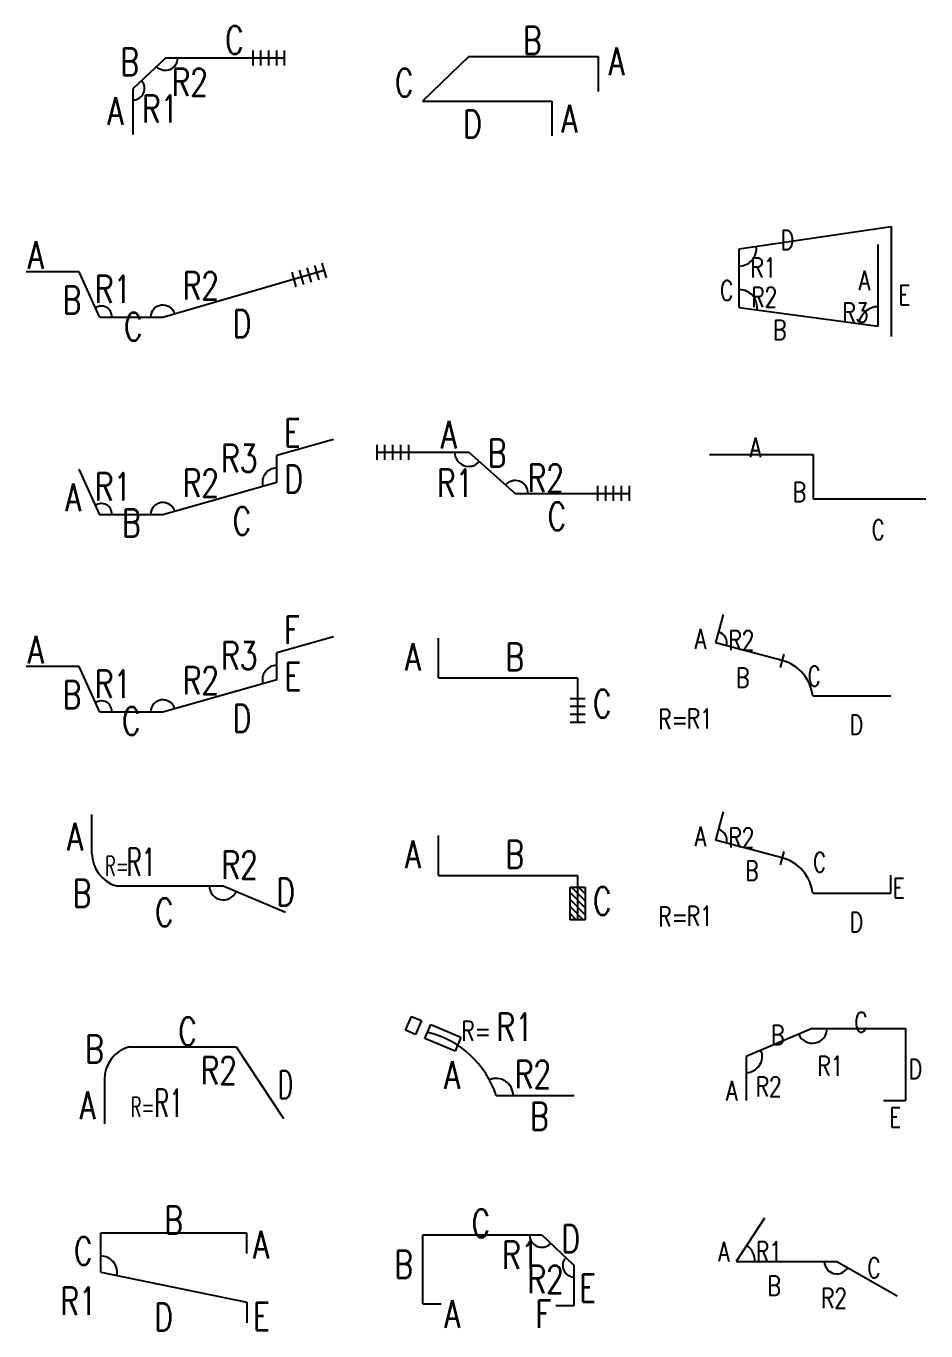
# Model space of a CAD drawing. Header units: millimetres. Extents: x -0.4 to 11.6, y -0.2 to 49.8.
# Drawn here: x 3.603 to 5.881, y 40.334 to 43.64 of the extents above; entities that cross this region are included whole.
import ezdxf
from ezdxf.enums import TextEntityAlignment as Align

# ---------------------------------------------------------------- set-up
doc = ezdxf.new("R2010")
doc.units = ezdxf.units.MM
for name, color, linetype in [('DIM', 7, 'Continuous'), ('SHOP', 2, 'Continuous'), ('TEXTSHOP', 3, 'Continuous')]:
    doc.layers.add(name, color=color, linetype=linetype)
doc.styles.add('ROMANS', font='romans.shx', dxfattribs={"width": 0.75, "bigfont": 'whgtxt.shx'})

# ---------------------------------------------------------------- blocks, each defined once
blk = doc.blocks.new('SSBAR_SHP_582')
at = {"color": 40}
for p, q in [((-0.2078, -0.0165), (-0.2078, 0.0827)), ((-0.2078, 0.0827), (0.1614, 0.0827)), ((0.1614, 0.0827), (0.1614, 0.0303)), ((-0.2078, -0.0165), (0.1619, -0.0931)), ((0.1619, -0.0931), (0.1619, -0.1448))]:
    blk.add_line(p, q, dxfattribs=at)
blk.add_arc((-0.208, -0.0172), 0.0415, 351.8784, 89.5947, dxfattribs=at)
at = {"layer": 'TEXTSHOP', "color": 4, "style": 'ROMANS', "width": 0.75}
for tag, p in [('B', (-0.0238, 0.0802)), ('D', (-0.0491, -0.1656))]:
    blk.add_attdef(tag, text='', height=0.07, dxfattribs=at).set_placement(p, align=Align.CENTER)
for tag, p in [('C', (-0.229, 0.0019)), ('R1', (-0.2184, -0.125))]:
    blk.add_attdef(tag, text='', height=0.07, dxfattribs=at).set_placement(p, align=Align.RIGHT)
for tag, p in [('A', (0.1774, 0.0182)), ('E', (0.1774, -0.1637))]:
    blk.add_attdef(tag, p, '', height=0.07, dxfattribs=at)
blk = doc.blocks.new('SSBAR_SHP_583')
at = {"color": 40}
blk.add_line((0.1349, 0.054), (0.2543, -0.1277), dxfattribs=at)
blk.add_arc((-0.1129, -0.0286), 0.0858, 105.7649, 180, dxfattribs=at)
at = {"layer": 'SHOP', "color": 40}
blk.add_line((-0.1362, 0.054), (0.1349, 0.054), dxfattribs=at)
at = {"layer": 'SHOP', "color": 2}
blk.add_line((-0.1986, -0.0286), (-0.1986, -0.1411), dxfattribs=at)
at = {"layer": 'TEXTSHOP', "color": 3, "style": 'ROMANS', "width": 0.6}
blk.add_text('R=', height=0.05, dxfattribs=at).set_placement((-0.1021, -0.1232), align=Align.CENTER)
at = {"layer": 'TEXTSHOP', "color": 4, "style": 'ROMANS', "width": 0.75}
blk.add_attdef('C', text='', height=0.07, dxfattribs=at).set_placement((0.0118, 0.0581), align=Align.CENTER)
for tag, p in [('B', (-0.2006, 0.0132)), ('R2', (0.1367, -0.0409)), ('A', (-0.2213, -0.1294))]:
    blk.add_attdef(tag, text='', height=0.07, dxfattribs=at).set_placement(p, align=Align.RIGHT)
at = {"layer": 'TEXTSHOP', "color": 4, "style": 'ROMANS', "width": 0.6}
for tag, p in [('D', (0.2411, -0.0765)), ('R1', (-0.0728, -0.1232))]:
    blk.add_attdef(tag, p, '', height=0.07, dxfattribs=at)
blk = doc.blocks.new('SSBAR_SHP_584')
at = {"color": 40}
blk.add_line((0.1023, -0.0385), (0.2596, -0.1049), dxfattribs=at)
for centre, radius, end in [((-0.1447, 0.0441), 0.0858, 254.2351), ((0.1023, -0.0385), 0.0353, 335.5723)]:
    blk.add_arc(centre, radius, 180, end, dxfattribs=at)
at = {"layer": 'SHOP', "color": 2}
blk.add_line((-0.2304, 0.0441), (-0.2304, 0.1426), dxfattribs=at)
at = {"layer": 'SHOP', "color": 40}
blk.add_line((-0.168, -0.0385), (0.1023, -0.0385), dxfattribs=at)
at = {"layer": 'TEXTSHOP', "color": 3, "style": 'ROMANS', "width": 0.6}
blk.add_text('R=', height=0.05, dxfattribs=at).set_placement((-0.1671, -0.0129), align=Align.CENTER)
at = {"layer": 'TEXTSHOP', "color": 4, "style": 'ROMANS', "width": 0.75}
for tag, p in [('A', (-0.2531, 0.0511)), ('B', (-0.2324, -0.092))]:
    blk.add_attdef(tag, text='', height=0.07, dxfattribs=at).set_placement(p, align=Align.RIGHT)
at = {"layer": 'TEXTSHOP', "color": 4, "style": 'ROMANS'}
for tag, p, width in [('R1', (-0.1423, -0.0129), 0.6), ('R2', (0.0973, -0.0203), 0.75), ('D', (0.236, -0.0889), 0.75)]:
    blk.add_attdef(tag, p, '', height=0.07, dxfattribs=dict(at, width=width))
at = {"layer": 'TEXTSHOP', "color": 4, "style": 'ROMANS', "width": 0.75}
blk.add_attdef('C', text='', height=0.07, dxfattribs=at).set_placement((-0.0471, -0.1401), align=Align.CENTER)
blk = doc.blocks.new('SSBAR_SHP_585')
at = {"color": 2}
for p, q in [((0.3815, 0.093), (0.2374, 0.0519)), ((0.2374, -0.0161), (0.2374, 0.0519)), ((-0.2624, 0.0176), (-0.397, 0.0176)), ((-0.2105, -0.0984), (-0.2624, 0.0176)), ((0.2374, -0.0161), (-0.0507, -0.0984)), ((-0.0507, -0.0984), (-0.2105, -0.0984))]:
    blk.add_line(p, q, dxfattribs=at)
for centre, radius, start, end in [((0.2374, -0.0161), 0.0363, 90.7422, 194.0268), ((-0.2066, -0.0959), 0.0265, 355.3821, 126.5896), ((-0.0507, -0.0984), 0.0315, 18.2624, 176.9413)]:
    blk.add_arc(centre, radius, start, end, dxfattribs=at)
at = {"layer": 'TEXTSHOP', "color": 4, "style": 'ROMANS', "width": 0.75}
for tag, p in [('F', (0.2554, 0.0752)), ('A', (-0.393, 0.025)), ('R1', (-0.2234, -0.0616)), ('R2', (-0.0007, -0.0529)), ('E', (0.2566, -0.0421)), ('D', (0.1258, -0.1488))]:
    blk.add_attdef(tag, p, '', height=0.07, dxfattribs=at)
for tag, p in [('R3', (0.1888, 0.0101)), ('B', (-0.2575, -0.0887))]:
    blk.add_attdef(tag, text='', height=0.07, dxfattribs=at).set_placement(p, align=Align.RIGHT)
blk.add_attdef('C', text='', height=0.07, dxfattribs=at).set_placement((-0.1307, -0.1557), align=Align.CENTER)
blk = doc.blocks.new('SSBAR_SHP_586')
at = {"color": 2}
for p, q in [((0.3815, 0.093), (0.2374, 0.0519)), ((0.2374, -0.0161), (0.2374, 0.0519)), ((-0.2105, -0.0984), (-0.2624, 0.0176)), ((0.2374, -0.0161), (-0.0507, -0.0984)), ((-0.0507, -0.0984), (-0.2105, -0.0984))]:
    blk.add_line(p, q, dxfattribs=at)
for centre, radius, start, end in [((0.2374, -0.0161), 0.0363, 90.7422, 194.0268), ((-0.2066, -0.0959), 0.0265, 355.3821, 126.5896), ((-0.0507, -0.0984), 0.0315, 18.2624, 176.9413)]:
    blk.add_arc(centre, radius, start, end, dxfattribs=at)
at = {"layer": 'TEXTSHOP', "color": 4, "style": 'ROMANS', "width": 0.75}
for tag, p in [('E', (0.2554, 0.0752)), ('R1', (-0.2234, -0.0616)), ('R2', (-0.0007, -0.0529)), ('D', (0.2566, -0.0421)), ('C', (0.1258, -0.1488))]:
    blk.add_attdef(tag, p, '', height=0.07, dxfattribs=at)
for tag, p in [('R3', (0.1888, 0.0101)), ('A', (-0.2575, -0.0887))]:
    blk.add_attdef(tag, text='', height=0.07, dxfattribs=at).set_placement(p, align=Align.RIGHT)
blk.add_attdef('B', text='', height=0.07, dxfattribs=at).set_placement((-0.1307, -0.1539), align=Align.CENTER)
blk = doc.blocks.new('SSBAR_SHP_587')
at = {"color": 40}
for p, q in [((0.3328, 0.0334), (0.3438, -0.0033)), ((0.352, 0.0391), (0.363, 0.0024)), ((0.2754, 0.0162), (0.2863, -0.0205)), ((0.2945, 0.0219), (0.3055, -0.0148)), ((0.3137, 0.0277), (0.3247, -0.009))]:
    blk.add_line(p, q, dxfattribs=at)
at = {"color": 2}
for p, q in [((-0.2624, 0.0176), (-0.397, 0.0176)), ((-0.2105, -0.0984), (-0.2624, 0.0176)), ((0.3575, 0.0208), (-0.0507, -0.0984)), ((-0.0507, -0.0984), (-0.2105, -0.0984))]:
    blk.add_line(p, q, dxfattribs=at)
for centre, radius, start, end in [((-0.2066, -0.0959), 0.0265, 355.3821, 126.5896), ((-0.0507, -0.0984), 0.0315, 18.2624, 176.9413)]:
    blk.add_arc(centre, radius, start, end, dxfattribs=at)
at = {"layer": 'TEXTSHOP', "color": 4, "style": 'ROMANS', "width": 0.75}
for tag, p in [('A', (-0.393, 0.025)), ('R1', (-0.2234, -0.0616)), ('R2', (-0.0007, -0.0529)), ('D', (0.1258, -0.1605))]:
    blk.add_attdef(tag, p, '', height=0.07, dxfattribs=at)
blk.add_attdef('B', text='', height=0.07, dxfattribs=at).set_placement((-0.2575, -0.0887), align=Align.RIGHT)
at = {"layer": 'TEXTSHOP', "color": 30, "true_color": 0xf8991e, "style": 'ROMANS', "width": 0.75}
blk.add_attdef('COUPLER1', text='', height=0.05, dxfattribs=at).set_placement((0.3425, -0.029), align=Align.TOP_CENTER)
at = {"layer": 'TEXTSHOP', "color": 4, "style": 'ROMANS', "width": 0.75}
blk.add_attdef('C', text='', height=0.07, dxfattribs=at).set_placement((-0.1257, -0.1567), align=Align.CENTER)
blk = doc.blocks.new('SSBAR_SHP_588')
at = {"color": 40}
for p, q in [((0.1767, 0.0782), (0.1767, 0.0398)), ((0.1967, 0.0782), (0.1967, 0.0398)), ((0.2167, 0.0782), (0.2167, 0.0398)), ((0.2367, 0.0782), (0.2367, 0.0398)), ((0.2567, 0.0782), (0.2567, 0.0398))]:
    blk.add_line(p, q, dxfattribs=at)
for centre, radius, start, end in [((-0.0442, 0.059), 0.0312, 226.0469, 358.7516), ((-0.1262, -0.018), 0.0291, 269.968, 42.0465)]:
    blk.add_arc(centre, radius, start, end, dxfattribs=at)
at = {"layer": 'SHOP', "color": 2}
for p, q in [((-0.0442, 0.059), (-0.1262, -0.018)), ((0.2567, 0.059), (-0.0442, 0.059)), ((-0.1263, -0.1345), (-0.1262, -0.018))]:
    blk.add_line(p, q, dxfattribs=at)
at = {"layer": 'TEXTSHOP', "color": 4, "style": 'ROMANS', "width": 0.75}
blk.add_attdef('C', text='', height=0.07, dxfattribs=at).set_placement((0.1302, 0.0699), align=Align.CENTER)
for tag, p in [('B', (-0.1116, 0.0143)), ('A', (-0.1506, -0.1101))]:
    blk.add_attdef(tag, text='', height=0.07, dxfattribs=at).set_placement(p, align=Align.RIGHT)
for tag, p in [('R2', (-0.029, -0.0372)), ('R1', (-0.1039, -0.1047))]:
    blk.add_attdef(tag, p, '', height=0.07, dxfattribs=at)
at = {"layer": 'TEXTSHOP', "color": 30, "true_color": 0xf8991e, "style": 'ROMANS', "width": 0.75}
blk.add_attdef('COUPLER1', text='', height=0.05, dxfattribs=at).set_placement((0.2694, 0.0198), align=Align.TOP_CENTER)
blk = doc.blocks.new('SSBAR_SHP_682')
at = {"color": 40}
for p, q in [((-0.1921, -0.0967), (-0.1457, -0.0967)), ((0.1445, -0.1013), (0.1909, -0.1013))]:
    blk.add_line(p, q, dxfattribs=at)
for centre, radius, start, end in [((0.1088, 0.0774), 0.0312, 181.2484, 313.9531), ((0.1908, 0.0004), 0.0291, 137.9535, 270.032)]:
    blk.add_arc(centre, radius, start, end, dxfattribs=at)
at = {"layer": 'SHOP', "color": 2}
for p, q in [((-0.1921, 0.0774), (0.1088, 0.0774)), ((-0.1921, -0.0967), (-0.1921, 0.0774)), ((0.1088, 0.0774), (0.1908, 0.0004)), ((0.1909, -0.1013), (0.1908, 0.0004))]:
    blk.add_line(p, q, dxfattribs=at)
at = {"layer": 'TEXTSHOP', "color": 4, "style": 'ROMANS', "width": 0.75}
blk.add_attdef('C', text='', height=0.07, dxfattribs=at).set_placement((-0.0456, 0.0719), align=Align.CENTER)
for tag, p in [('D', (0.1581, 0.0327)), ('E', (0.2034, -0.0917)), ('A', (-0.1386, -0.1577))]:
    blk.add_attdef(tag, p, '', height=0.07, dxfattribs=at)
for tag, p in [('B', (-0.2178, -0.032)), ('R1', (0.1002, -0.008)), ('R2', (0.1644, -0.0697)), ('F', (0.133, -0.1577))]:
    blk.add_attdef(tag, text='', height=0.07, dxfattribs=at).set_placement(p, align=Align.RIGHT)
blk = doc.blocks.new('SSBAR_SHP_683')
at = {"color": 2}
for p, q in [((-0.2361, 0.096), (-0.2212, 0.1313)), ((-0.2212, 0.1313), (-0.1959, 0.1206)), ((-0.1959, 0.1206), (-0.2108, 0.0853)), ((-0.1875, 0.0755), (-0.1726, 0.1108)), ((-0.1726, 0.1108), (-0.0962, 0.0785)), ((-0.2108, 0.0853), (-0.2361, 0.096)), ((-0.111, 0.0432), (-0.1875, 0.0755)), ((-0.0962, 0.0785), (-0.111, 0.0432)), ((-0.0068, -0.069), (0.1905, -0.069))]:
    blk.add_line(p, q, dxfattribs=at)
blk.add_arc((-0.2374, -0.1455), 0.243, 18.355, 76.0351, dxfattribs=at)
at = {"color": 40}
blk.add_arc((-0.0068, -0.069), 0.0431, 0.434, 113.6873, dxfattribs=at)
at = {"layer": 'TEXTSHOP', "style": 'ROMANS', "width": 0.75}
blk.add_text('R=', height=0.05, dxfattribs=at).set_placement((-0.0198, 0.0694), align=Align.RIGHT)
at = {"layer": 'TEXTSHOP', "color": 30, "true_color": 0xf8991e, "style": 'ROMANS', "width": 0.75}
for tag, p in [('O1', (-0.2579, 0.1351)), ('T1', (-0.1749, 0.1351))]:
    blk.add_attdef(tag, text='', height=0.05, dxfattribs=at).set_placement(p, align=Align.CENTER)
at = {"layer": 'TEXTSHOP', "color": 4, "style": 'ROMANS', "width": 0.75}
for tag, p in [('R1', (-0.0063, 0.0694)), ('R2', (0.0401, -0.051))]:
    blk.add_attdef(tag, p, '', height=0.07, dxfattribs=at)
at = {"layer": 'TEXTSHOP', "color": 30, "true_color": 0xf8991e, "style": 'ROMANS', "width": 0.75}
blk.add_attdef('COUPLER1', text='', height=0.05, dxfattribs=at).set_placement((-0.2101, 0.0368), align=Align.TOP_CENTER)
at = {"layer": 'TEXTSHOP', "color": 4, "style": 'ROMANS', "width": 0.75}
blk.add_attdef('A', text='', height=0.07, dxfattribs=at).set_placement((-0.0984, -0.0951), align=Align.RIGHT)
blk.add_attdef('B', text='', height=0.07, dxfattribs=at).set_placement((0.1022, -0.1572), align=Align.CENTER)
blk = doc.blocks.new('SSBAR_SHP_684')
at = {"color": 2}
blk.add_line((-0.1532, -0.0116), (-0.1532, 0.089), dxfattribs=at)
at = {"color": 40}
for p, q in [((0.1802, -0.0412), (0.2186, -0.0412)), ((0.1802, -0.1241), (0.1802, -0.0412)), ((0.2186, -0.0936), (0.1802, -0.0553)), ((0.2186, -0.076), (0.1837, -0.0412)), ((0.2186, -0.0583), (0.2014, -0.0412)), ((0.2186, -0.0412), (0.2186, -0.1241)), ((0.2186, -0.1113), (0.1802, -0.073)), ((0.2137, -0.1241), (0.1802, -0.0907)), ((0.196, -0.1241), (0.1802, -0.1084)), ((0.2186, -0.1241), (0.1802, -0.1241))]:
    blk.add_line(p, q, dxfattribs=at)
at = {"layer": 'SHOP', "color": 2}
for p, q in [((-0.1532, -0.0116), (0.1994, -0.0116)), ((0.1994, -0.0116), (0.1994, -0.1241))]:
    blk.add_line(p, q, dxfattribs=at)
at = {"layer": 'TEXTSHOP', "color": 4, "style": 'ROMANS', "width": 0.75}
blk.add_attdef('A', text='', height=0.07, dxfattribs=at).set_placement((-0.1976, 0.007), align=Align.RIGHT)
blk.add_attdef('B', text='', height=0.07, dxfattribs=at).set_placement((0.0399, 0.007), align=Align.CENTER)
at = {"layer": 'TEXTSHOP', "color": 30, "true_color": 0xf8991e, "style": 'ROMANS', "width": 0.75}
for tag, p in [('T1', (0.1052, -0.0475)), ('O1', (0.1052, -0.1258))]:
    blk.add_attdef(tag, text='', height=0.05, dxfattribs=at).set_placement(p, align=Align.MIDDLE_LEFT)
at = {"layer": 'TEXTSHOP', "color": 4, "style": 'ROMANS', "width": 0.75}
blk.add_attdef('C', (0.2381, -0.1114), '', height=0.07, dxfattribs=at)
at = {"layer": 'TEXTSHOP', "color": 30, "true_color": 0xf8991e, "style": 'ROMANS', "width": 0.75}
blk.add_attdef('COUPLER1', text='', height=0.05, dxfattribs=at).set_placement((0.3196, -0.1824), align=Align.MIDDLE_RIGHT)
blk = doc.blocks.new('SSBAR_SHP_685')
at = {"color": 2}
blk.add_line((-0.1532, -0.0116), (-0.1532, 0.089), dxfattribs=at)
at = {"color": 40}
for p, q in [((0.2186, -0.0641), (0.1802, -0.0641)), ((0.2186, -0.0841), (0.1802, -0.0841)), ((0.2186, -0.1041), (0.1802, -0.1041)), ((0.2186, -0.1241), (0.1802, -0.1241))]:
    blk.add_line(p, q, dxfattribs=at)
at = {"layer": 'SHOP', "color": 2}
for p, q in [((-0.1532, -0.0116), (0.1994, -0.0116)), ((0.1994, -0.0116), (0.1994, -0.1241))]:
    blk.add_line(p, q, dxfattribs=at)
at = {"layer": 'TEXTSHOP', "color": 4, "style": 'ROMANS', "width": 0.75}
blk.add_attdef('A', text='', height=0.07, dxfattribs=at).set_placement((-0.1976, 0.007), align=Align.RIGHT)
blk.add_attdef('B', text='', height=0.07, dxfattribs=at).set_placement((0.0399, 0.007), align=Align.CENTER)
blk.add_attdef('C', (0.2381, -0.1114), '', height=0.07, dxfattribs=at)
at = {"layer": 'TEXTSHOP', "color": 30, "true_color": 0xf8991e, "style": 'ROMANS', "width": 0.75}
blk.add_attdef('COUPLER1', text='', height=0.05, dxfattribs=at).set_placement((0.1994, -0.1441), align=Align.TOP_CENTER)
blk = doc.blocks.new('SSBAR_SHP_687')
at = {"color": 40}
for p, q in [((-0.3092, 0.0794), (-0.3092, 0.0411)), ((-0.2892, 0.0794), (-0.2892, 0.0411)), ((-0.2692, 0.0794), (-0.2692, 0.0411)), ((-0.2492, 0.0794), (-0.2492, 0.0411)), ((-0.2292, 0.0794), (-0.2292, 0.0411)), ((-0.3092, 0.0603), (-0.0763, 0.0603)), ((-0.0763, 0.0603), (0.0414, -0.0439)), ((0.2498, -0.0247), (0.2498, -0.063)), ((0.2698, -0.0247), (0.2698, -0.063)), ((0.2898, -0.0247), (0.2898, -0.063)), ((0.3098, -0.0247), (0.3098, -0.063)), ((0.3298, -0.0247), (0.3298, -0.063)), ((0.0414, -0.0439), (0.3298, -0.0439))]:
    blk.add_line(p, q, dxfattribs=at)
for centre, radius, start, end in [((-0.0763, 0.0603), 0.0358, 180.4107, 317.4344), ((0.0414, -0.0439), 0.0325, 359.5379, 140.8526)]:
    blk.add_arc(centre, radius, start, end, dxfattribs=at)
at = {"layer": 'TEXTSHOP', "color": 4, "style": 'ROMANS', "width": 0.75}
for tag, p in [('A', (-0.1067, 0.0699)), ('R1', (-0.0648, -0.0526))]:
    blk.add_attdef(tag, text='', height=0.07, dxfattribs=at).set_placement(p, align=Align.RIGHT)
for tag, p in [('B', (-0.0286, 0.0236)), ('R2', (0.0725, -0.04))]:
    blk.add_attdef(tag, p, '', height=0.07, dxfattribs=at)
at = {"layer": 'TEXTSHOP', "color": 30, "true_color": 0xf8991e, "style": 'ROMANS', "width": 0.75}
blk.add_attdef('COUPLER2', text='', height=0.05, dxfattribs=at).set_placement((0.2145, 0.0373), align=Align.TOP_LEFT)
blk.add_attdef('COUPLER1', text='', height=0.05, dxfattribs=at).set_placement((-0.22, 0.0211), align=Align.TOP_RIGHT)
at = {"layer": 'TEXTSHOP', "color": 4, "style": 'ROMANS', "width": 0.75}
blk.add_attdef('C', text='', height=0.07, dxfattribs=at).set_placement((0.147, -0.1374), align=Align.CENTER)
blk = doc.blocks.new('SSBAR_SHP_688')
at = {"color": 40}
for p, q in [((0.2516, 0.0625), (0.2516, -0.0258)), ((0.1341, -0.05), (0.1341, -0.1383))]:
    blk.add_line(p, q, dxfattribs=at)
at = {"layer": 'SHOP', "color": 2}
for p, q in [((-0.0759, 0.0625), (-0.1934, -0.05)), ((-0.0759, 0.0625), (0.2516, 0.0625)), ((-0.1934, -0.05), (0.1341, -0.05))]:
    blk.add_line(p, q, dxfattribs=at)
at = {"layer": 'TEXTSHOP', "color": 4, "style": 'ROMANS', "width": 0.75}
for tag, p in [('B', (0.0843, 0.0686)), ('D', (-0.067, -0.1429))]:
    blk.add_attdef(tag, text='', height=0.07, dxfattribs=at).set_placement(p, align=Align.CENTER)
for p in [(0.2776, 0.0155), (0.1582, -0.13)]:
    blk.add_attdef('A', p, '', height=0.07, dxfattribs=at)
blk.add_attdef('C', text='', height=0.07, dxfattribs=at).set_placement((-0.2161, -0.0383), align=Align.RIGHT)
blk = doc.blocks.new('SSBAR_SHP_782')
at = {"color": 2}
blk.add_line((0.0557, 0.0106), (0.2086, -0.0765), dxfattribs=at)
at = {"color": 0}
for centre, radius, start, end in [((-0.2009, 0.0106), 0.0493, 357.6156, 55.4046), ((0.0557, 0.0106), 0.0316, 182.1164, 331.2454)]:
    blk.add_arc(centre, radius, start, end, dxfattribs=at)
at = {"layer": 'SHOP', "color": 2}
for p, q in [((-0.1274, 0.1201), (-0.1994, 0.0106)), ((-0.1989, 0.0106), (0.0557, 0.0106))]:
    blk.add_line(p, q, dxfattribs=at)
at = {"layer": 'TEXTSHOP', "color": 4, "style": 'ROMANS', "width": 0.75}
for tag, p in [('A', (-0.2161, 0.0102)), ('B', (-0.0867, -0.0763))]:
    blk.add_attdef(tag, text='', height=0.05, dxfattribs=at).set_placement(p, align=Align.RIGHT)
for tag, p in [('R1', (-0.1494, 0.0105)), ('C', (0.1328, -0.0309))]:
    blk.add_attdef(tag, p, '', height=0.05, dxfattribs=at)
blk.add_attdef('R2', text='', height=0.05, dxfattribs=at).set_placement((0.0484, -0.1076), align=Align.CENTER)
blk = doc.blocks.new('SSBAR_SHP_783')
blk.add_arc((-0.0063, 0.1003), 0.0373, 203.4918, 0)
at = {"layer": 'DIM', "color": 7}
blk.add_arc((-0.174, 0.0299), 0.0409, 270, 22.77, dxfattribs=at)
at = {"layer": 'SHOP', "color": 2}
for p, q in [((-0.0063, 0.1003), (-0.174, 0.0299)), ((0.2295, 0.1003), (0.2295, -0.0823)), ((-0.174, 0.0299), (-0.174, -0.0823)), ((0.1735, -0.0823), (0.2295, -0.0823))]:
    blk.add_line(p, q, dxfattribs=at)
at = {"layer": 'SHOP'}
blk.add_line((-0.0063, 0.1003), (0.2295, 0.1003), dxfattribs=at)
at = {"layer": 'TEXTSHOP', "color": 4, "style": 'ROMANS', "width": 0.75}
for tag, p in [('C', (0.1168, 0.0914)), ('R1', (0.0392, -0.0194)), ('E', (0.2036, -0.1494))]:
    blk.add_attdef(tag, text='', height=0.05, dxfattribs=at).set_placement(p, align=Align.CENTER)
for tag, p in [('B', (-0.0771, 0.0589)), ('A', (-0.196, -0.0819))]:
    blk.add_attdef(tag, text='', height=0.05, dxfattribs=at).set_placement(p, align=Align.RIGHT)
for tag, p in [('D', (0.2375, -0.027)), ('R2', (-0.1498, -0.0717))]:
    blk.add_attdef(tag, p, '', height=0.05, dxfattribs=at)
blk = doc.blocks.new('SSBAR_SHP_784')
at = {"color": 40}
for p, q in [((-0.232, 0.1494), (-0.2511, 0.0777)), ((-0.0828, 0.033), (-0.2511, 0.0777)), ((-0.0783, 0.0491), (-0.0877, 0.0154)), ((0.1921, -0.0569), (0.1921, -0.0109))]:
    blk.add_line(p, q, dxfattribs=at)
at = {"color": 2}
blk.add_line((-0.0052, -0.0569), (0.1921, -0.0569), dxfattribs=at)
at = {"color": 40}
blk.add_arc((-0.2511, 0.0777), 0.0283, 343.5407, 71.34, dxfattribs=at)
at = {"color": 2}
blk.add_arc((-0.1119, -0.0707), 0.1077, 7.3238, 74.3214, dxfattribs=at)
at = {"layer": 'TEXTSHOP', "color": 4, "style": 'ROMANS', "width": 0.75}
blk.add_text('R=', height=0.05, dxfattribs=at).set_placement((-0.3212, -0.1409), align=Align.RIGHT)
for tag, p in [('A', (-0.2753, 0.0626)), ('B', (-0.1427, -0.0248))]:
    blk.add_attdef(tag, text='', height=0.05, dxfattribs=at).set_placement(p, align=Align.RIGHT)
for tag, p in [('R2', (-0.2187, 0.0588)), ('C', (-0.005, -0.0034)), ('E', (0.1972, -0.0686)), ('R1', (-0.3247, -0.1395))]:
    blk.add_attdef(tag, p, '', height=0.05, dxfattribs=at)
blk.add_attdef('D', text='', height=0.05, dxfattribs=at).set_placement((0.1051, -0.1551), align=Align.CENTER)
blk = doc.blocks.new('SSBAR_SHP_785')
at = {"color": 40}
for p, q in [((-0.232, 0.1494), (-0.2511, 0.0777)), ((-0.0828, 0.033), (-0.2511, 0.0777)), ((-0.0783, 0.0491), (-0.0877, 0.0154))]:
    blk.add_line(p, q, dxfattribs=at)
at = {"color": 2}
blk.add_line((-0.0052, -0.0569), (0.1921, -0.0569), dxfattribs=at)
at = {"color": 40}
blk.add_arc((-0.2511, 0.0777), 0.0283, 343.5407, 71.34, dxfattribs=at)
at = {"color": 2}
blk.add_arc((-0.1119, -0.0707), 0.1077, 7.3238, 74.3214, dxfattribs=at)
at = {"layer": 'TEXTSHOP', "color": 4, "style": 'ROMANS', "width": 0.75}
blk.add_text('R=', height=0.05, dxfattribs=at).set_placement((-0.3212, -0.1409), align=Align.RIGHT)
for tag, p in [('A', (-0.2753, 0.0626)), ('B', (-0.1659, -0.0357))]:
    blk.add_attdef(tag, text='', height=0.05, dxfattribs=at).set_placement(p, align=Align.RIGHT)
for tag, p in [('R2', (-0.2187, 0.0588)), ('C', (-0.0186, -0.0319)), ('R1', (-0.3247, -0.1395))]:
    blk.add_attdef(tag, p, '', height=0.05, dxfattribs=at)
blk.add_attdef('D', text='', height=0.05, dxfattribs=at).set_placement((0.1051, -0.1551), align=Align.CENTER)
blk = doc.blocks.new('SSBAR_SHP_786')
at = {"layer": 'SHOP', "color": 2}
for p, q in [((-0.2669, 0.0549), (-0.0038, 0.0549)), ((-0.0038, 0.0549), (-0.0038, -0.0576)), ((-0.0038, -0.0576), (0.2812, -0.0576))]:
    blk.add_line(p, q, dxfattribs=at)
at = {"layer": 'TEXTSHOP', "color": 4, "style": 'ROMANS', "width": 0.75}
for tag, p in [('A', (-0.1506, 0.0478)), ('C', (0.1605, -0.1611))]:
    blk.add_attdef(tag, text='', height=0.05, dxfattribs=at).set_placement(p, align=Align.CENTER)
blk.add_attdef('B', text='', height=0.05, dxfattribs=at).set_placement((-0.0222, -0.0654), align=Align.RIGHT)
blk = doc.blocks.new('SSBAR_SHP_788')
at = {"color": 2}
blk.add_line((0.1934, 0.132), (0.1934, -0.1461), dxfattribs=at)
at = {"color": 40}
blk.add_line((0.1607, -0.1205), (0.1607, 0.0864), dxfattribs=at)
for centre, radius, start, end in [((-0.1914, 0.0755), 0.0436, 272.317, 9.211), ((-0.1914, -0.0732), 0.0455, 350.4234, 89.3445), ((0.1607, -0.1205), 0.0495, 90, 166.8466)]:
    blk.add_arc(centre, radius, start, end, dxfattribs=at)
at = {"layer": 'SHOP', "color": 2}
for p, q in [((-0.1914, 0.0755), (0.1934, 0.132)), ((-0.1914, -0.0732), (-0.1914, 0.0755)), ((-0.1914, -0.0732), (0.1607, -0.1205))]:
    blk.add_line(p, q, dxfattribs=at)
at = {"layer": 'TEXTSHOP', "color": 4, "style": 'ROMANS', "width": 0.75}
for tag, p in [('D', (-0.0528, 0.0728)), ('A', (0.14, -0.0289)), ('C', (-0.2062, -0.0548)), ('R3', (0.1357, -0.1114)), ('B', (-0.0721, -0.1547))]:
    blk.add_attdef(tag, text='', height=0.05, dxfattribs=at).set_placement(p, align=Align.RIGHT)
for tag, p in [('R1', (-0.1633, 0.003)), ('R2', (-0.1611, -0.0719)), ('E', (0.2114, -0.0664))]:
    blk.add_attdef(tag, p, '', height=0.05, dxfattribs=at)

msp = doc.modelspace()

# ---------------------------------------------------------------- block references
for name, p, values in [('SSBAR_SHP_588', (4, 43.5), {'R1': 'R1', 'R2': 'R2', 'B': 'B', 'A': 'A', 'C': 'C'}), ('SSBAR_SHP_788', (5.6, 43), {'B': 'B', 'E': 'E', 'C': 'C', 'D': 'D', 'R2': 'R2', 'A': 'A', 'R1': 'R1', 'R3': 'R3'}), ('SSBAR_SHP_586', (4, 42.5), {'E': 'E', 'R3': 'R3', 'R2': 'R2', 'R1': 'R1', 'D': 'D', 'C': 'C', 'B': 'B', 'A': 'A'}), ('SSBAR_SHP_687', (4.8, 42.5), {'R2': 'R2', 'R1': 'R1', 'B': 'B', 'A': 'A', 'C': 'C'}), ('SSBAR_SHP_786', (5.6, 42.5), {'A': 'A', 'C': 'C', 'B': 'B'}), ('SSBAR_SHP_585', (4, 42), {'F': 'F', 'A': 'A', 'R3': 'R3', 'R2': 'R2', 'R1': 'R1', 'E': 'E', 'D': 'D', 'C': 'C', 'B': 'B'}), ('SSBAR_SHP_785', (5.6, 42), {'D': 'D', 'R1': 'R1', 'A': 'A', 'B': 'B', 'C': 'C', 'R2': 'R2'}), ('SSBAR_SHP_685', (4.8, 42), {'A': 'A', 'B': 'B', 'C': 'C'}), ('SSBAR_SHP_784', (5.6, 41.5), {'D': 'D', 'R1': 'R1', 'A': 'A', 'B': 'B', 'C': 'C', 'R2': 'R2', 'E': 'E'}), ('SSBAR_SHP_584', (4, 41.5), {'R1': 'R1', 'R2': 'R2', 'D': 'D', 'B': 'B', 'C': 'C', 'A': 'A'}), ('SSBAR_SHP_684', (4.8, 41.5), {'A': 'A', 'B': 'B', 'C': 'C'}), ('SSBAR_SHP_583', (4, 41), {'R1': 'R1', 'R2': 'R2', 'D': 'D', 'B': 'B', 'C': 'C', 'A': 'A'}), ('SSBAR_SHP_783', (5.6, 41), {'A': 'A', 'D': 'D', 'C': 'C', 'R1': 'R1', 'R2': 'R2', 'B': 'B', 'E': 'E'}), ('SSBAR_SHP_582', (4, 40.5), {'A': 'A', 'B': 'B', 'R1': 'R1', 'C': 'C', 'D': 'D', 'E': 'E'}), ('SSBAR_SHP_682', (4.8, 40.5), {'F': 'F', 'A': 'A', 'R2': 'R2', 'R1': 'R1', 'D': 'D', 'E': 'E', 'C': 'C', 'B': 'B'}), ('SSBAR_SHP_782', (5.6, 40.5), {'A': 'A', 'B': 'B', 'R1': 'R1', 'C': 'C', 'R2': 'R2'})]:
    msp.add_blockref(name, p).add_auto_attribs(values)
ref = msp.add_blockref('SSBAR_SHP_688', (4.8, 43.5))
ref.add_attrib('D', 'D', dxfattribs={"layer": 'TEXTSHOP', "color": 4, "height": 0.07, "style": 'ROMANS', "width": 0.75}).set_placement((4.733, 43.3571), align=Align.CENTER)
ref.add_attrib('A', 'A', (4.9582, 43.37), dxfattribs={"layer": 'TEXTSHOP', "color": 4, "height": 0.07, "style": 'ROMANS', "width": 0.75})
ref.add_attrib('A', 'A', (5.0776, 43.5155), dxfattribs={"layer": 'TEXTSHOP', "color": 4, "height": 0.07, "style": 'ROMANS', "width": 0.75})
ref.add_attrib('B', 'B', dxfattribs={"layer": 'TEXTSHOP', "color": 4, "height": 0.07, "style": 'ROMANS', "width": 0.75}).set_placement((4.8843, 43.5686), align=Align.CENTER)
ref.add_attrib('C', 'C', dxfattribs={"layer": 'TEXTSHOP', "color": 4, "height": 0.07, "style": 'ROMANS', "width": 0.75}).set_placement((4.5839, 43.4617), align=Align.RIGHT)
ref = msp.add_blockref('SSBAR_SHP_587', (4, 43))
ref.add_attrib('A', 'A', (3.607, 43.025), dxfattribs={"layer": 'TEXTSHOP', "color": 4, "height": 0.07, "style": 'ROMANS', "width": 0.75})
ref.add_attrib('R2', 'R2', (3.9993, 42.9471), dxfattribs={"layer": 'TEXTSHOP', "color": 4, "height": 0.07, "style": 'ROMANS', "width": 0.75})
ref.add_attrib('R1', 'R1', (3.7766, 42.9384), dxfattribs={"layer": 'TEXTSHOP', "color": 4, "height": 0.07, "style": 'ROMANS', "width": 0.75})
ref.add_attrib('D', 'D', (4.1258, 42.8512), dxfattribs={"layer": 'TEXTSHOP', "color": 4, "height": 0.07, "style": 'ROMANS', "width": 0.75})
ref.add_attrib('C', 'C', dxfattribs={"layer": 'TEXTSHOP', "color": 4, "height": 0.07, "style": 'ROMANS', "width": 0.75}).set_placement((3.8743, 42.8433), align=Align.CENTER)
ref.add_attrib('B', 'B', dxfattribs={"layer": 'TEXTSHOP', "color": 4, "height": 0.07, "style": 'ROMANS', "width": 0.75}).set_placement((3.7425, 42.9113), align=Align.RIGHT)
ref = msp.add_blockref('SSBAR_SHP_683', (4.8, 41))
ref.add_attrib('R2', 'R2', (4.8401, 40.949), dxfattribs={"layer": 'TEXTSHOP', "color": 4, "height": 0.07, "style": 'ROMANS', "width": 0.75})
ref.add_attrib('R1', 'R1', (4.7937, 41.0694), dxfattribs={"layer": 'TEXTSHOP', "color": 4, "height": 0.07, "style": 'ROMANS', "width": 0.75})
ref.add_attrib('A', 'A', dxfattribs={"layer": 'TEXTSHOP', "color": 4, "height": 0.07, "style": 'ROMANS', "width": 0.75}).set_placement((4.7016, 40.9479), align=Align.RIGHT)
ref.add_attrib('B', 'B', dxfattribs={"layer": 'TEXTSHOP', "color": 4, "height": 0.07, "style": 'ROMANS', "width": 0.75}).set_placement((4.9022, 40.8428), align=Align.CENTER)

doc.saveas('drawing.dxf')
